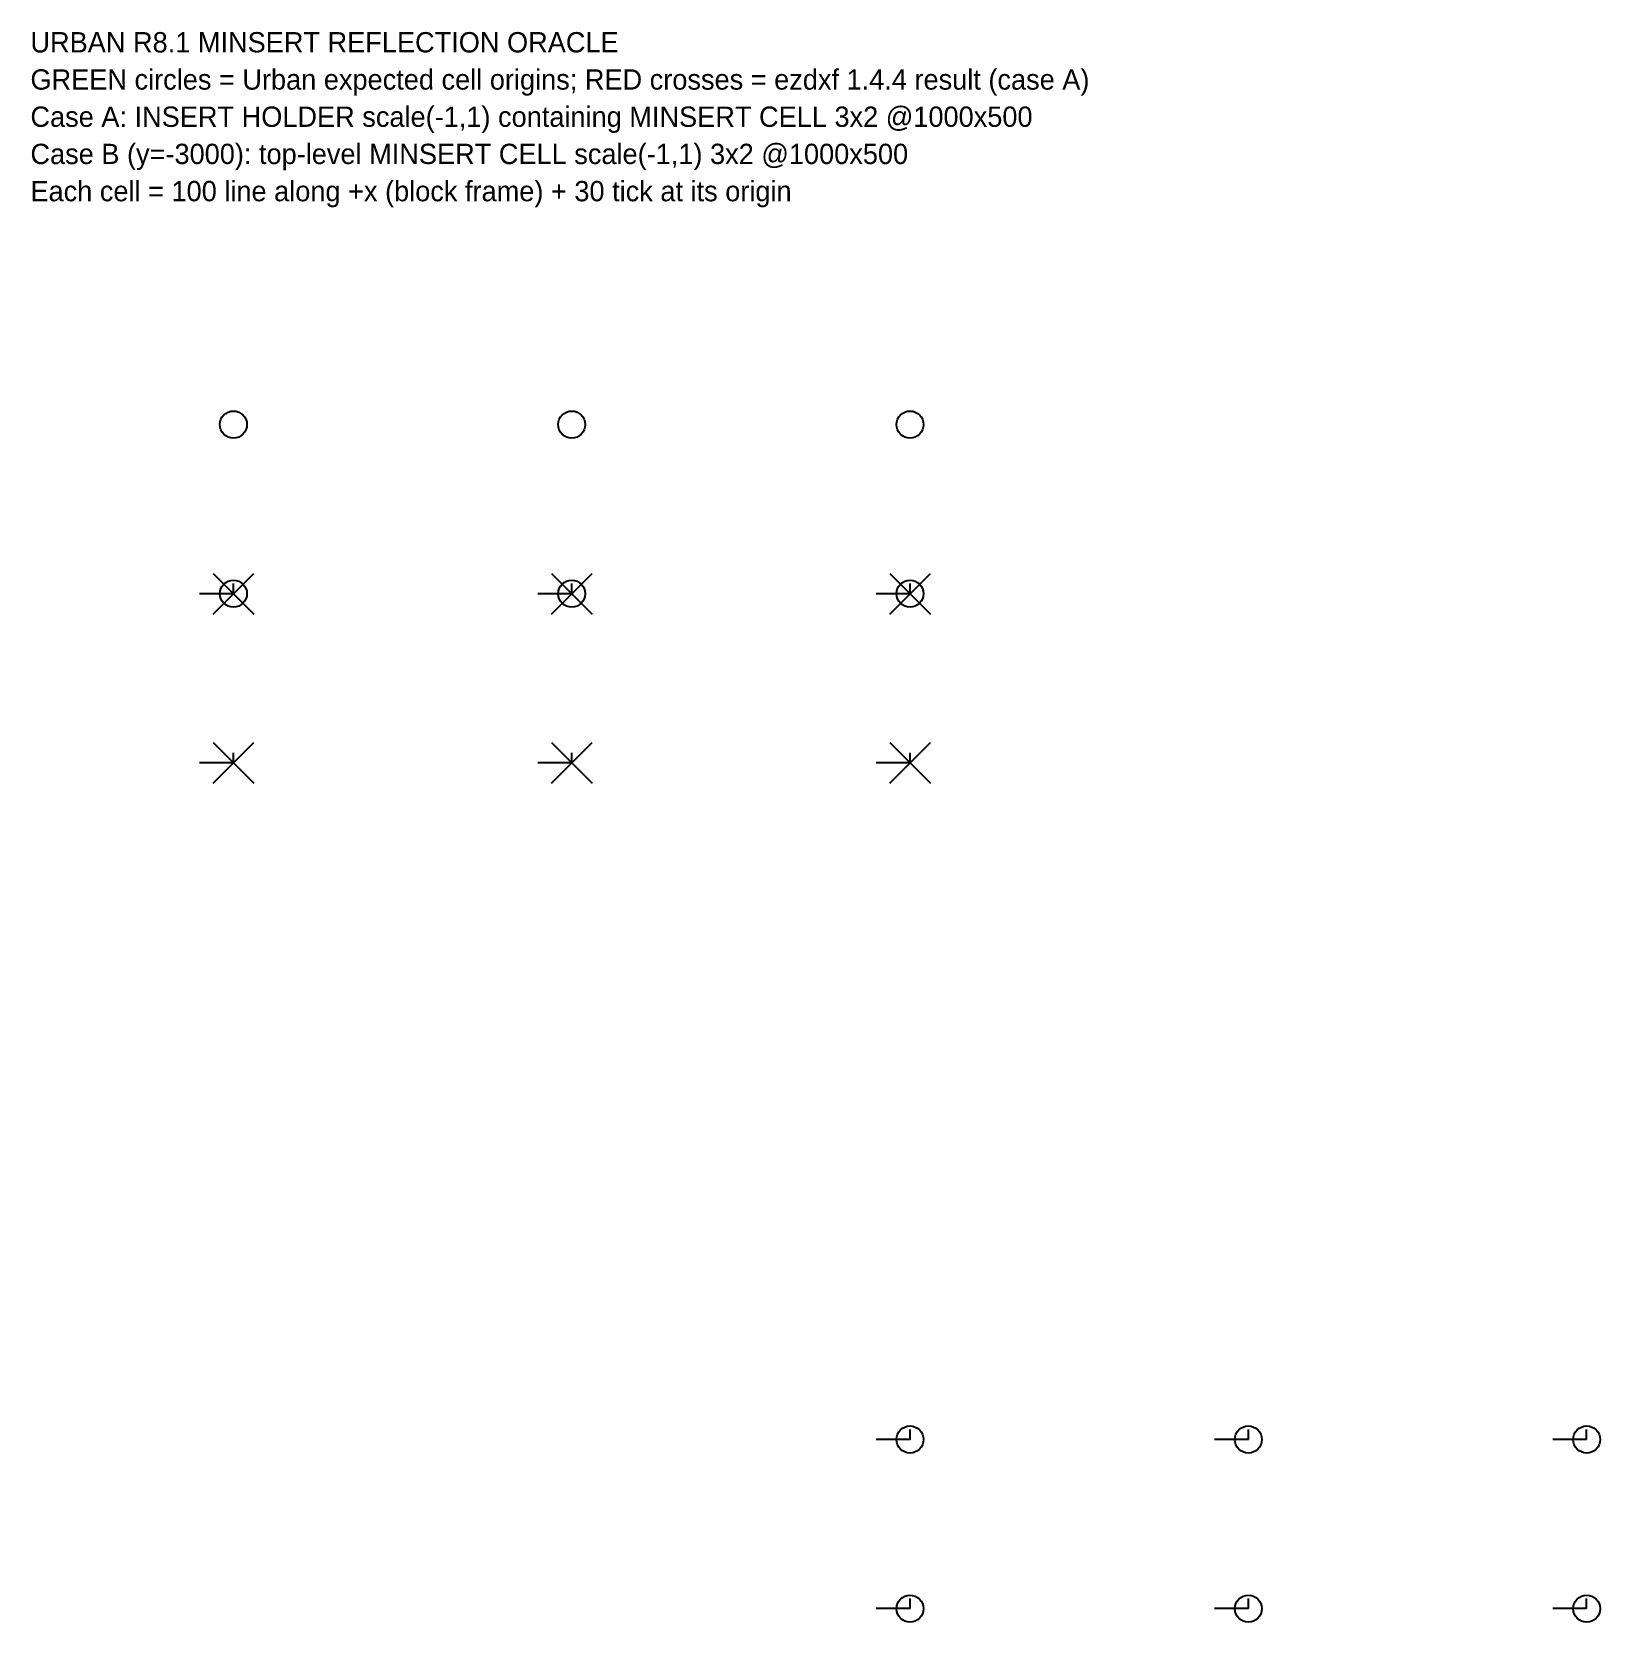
# Model space of a CAD drawing. Header units: millimetres. Extents: x -2596 to 2040, y -3040 to 1661.
import ezdxf

# ---------------------------------------------------------------- set-up
doc = ezdxf.new("R2010")
doc.units = ezdxf.units.MM
for name, color, linetype in [('CONTENT', 7, 'Continuous'), ('EZDXF_RESULT', 1, 'Continuous'), ('NOTES', 2, 'Continuous'), ('URBAN_EXPECTED', 3, 'Continuous')]:
    doc.layers.add(name, color=color, linetype=linetype)

# ---------------------------------------------------------------- blocks, each defined once
blk = doc.blocks.new('CELL')
at = {"layer": 'CONTENT'}
for q in [(0, 30), (100, 0)]:
    blk.add_line((0, 0), q, dxfattribs=at)
blk = doc.blocks.new('HOLDER')
at = {"layer": 'CONTENT', "row_count": 2, "column_count": 3, "row_spacing": 500, "column_spacing": 1000}
blk.add_blockref('CELL', (0, 0), dxfattribs=at)

msp = doc.modelspace()

# ---------------------------------------------------------------- linework, layer by layer
at = {"layer": 'EZDXF_RESULT'}
for p, q in [((-2060, -60), (-1940, 60)), ((-2060, 60), (-1940, -60)), ((-1060, -60), (-940, 60)), ((-1060, 60), (-940, -60)), ((-60, -60), (60, 60)), ((-60, 60), (60, -60)), ((-2060, -560), (-1940, -440)), ((-2060, -440), (-1940, -560)), ((-1060, -560), (-940, -440)), ((-1060, -440), (-940, -560)), ((-60, -560), (60, -440)), ((-60, -440), (60, -560))]:
    msp.add_line(p, q, dxfattribs=at)
at = {"layer": 'URBAN_EXPECTED'}
for centre in [(-2000, 500), (-1000, 500), (0, 500), (-2000, 0), (-1000, 0), (0, 0), (0, -2500), (1000, -2500), (2000, -2500), (0, -3000), (1000, -3000), (2000, -3000)]:
    msp.add_circle(centre, 40, dxfattribs=at)

# ---------------------------------------------------------------- block references
at = {"layer": 'CONTENT', "xscale": -1}
msp.add_blockref('HOLDER', (0, 0), dxfattribs=at)
at = {"layer": 'CONTENT', "xscale": -1, "row_count": 2, "column_count": 3, "row_spacing": 500, "column_spacing": 1000}
msp.add_blockref('CELL', (0, -3000), dxfattribs=at)

# ---------------------------------------------------------------- texts
at = {"layer": 'NOTES'}
for s, p in [('URBAN R8.1 MINSERT REFLECTION ORACLE', (-2600, 1600)), ('GREEN circles = Urban expected cell origins; RED crosses = ezdxf 1.4.4 result (case A)', (-2600, 1490)), ('Case A: INSERT HOLDER scale(-1,1) containing MINSERT CELL 3x2 @1000x500', (-2600, 1380)), ('Case B (y=-3000): top-level MINSERT CELL scale(-1,1) 3x2 @1000x500', (-2600, 1270)), ('Each cell = 100 line along +x (block frame) + 30 tick at its origin', (-2600, 1160))]:
    msp.add_text(s, height=60, dxfattribs=at).set_placement(p)

doc.saveas('drawing.dxf')
